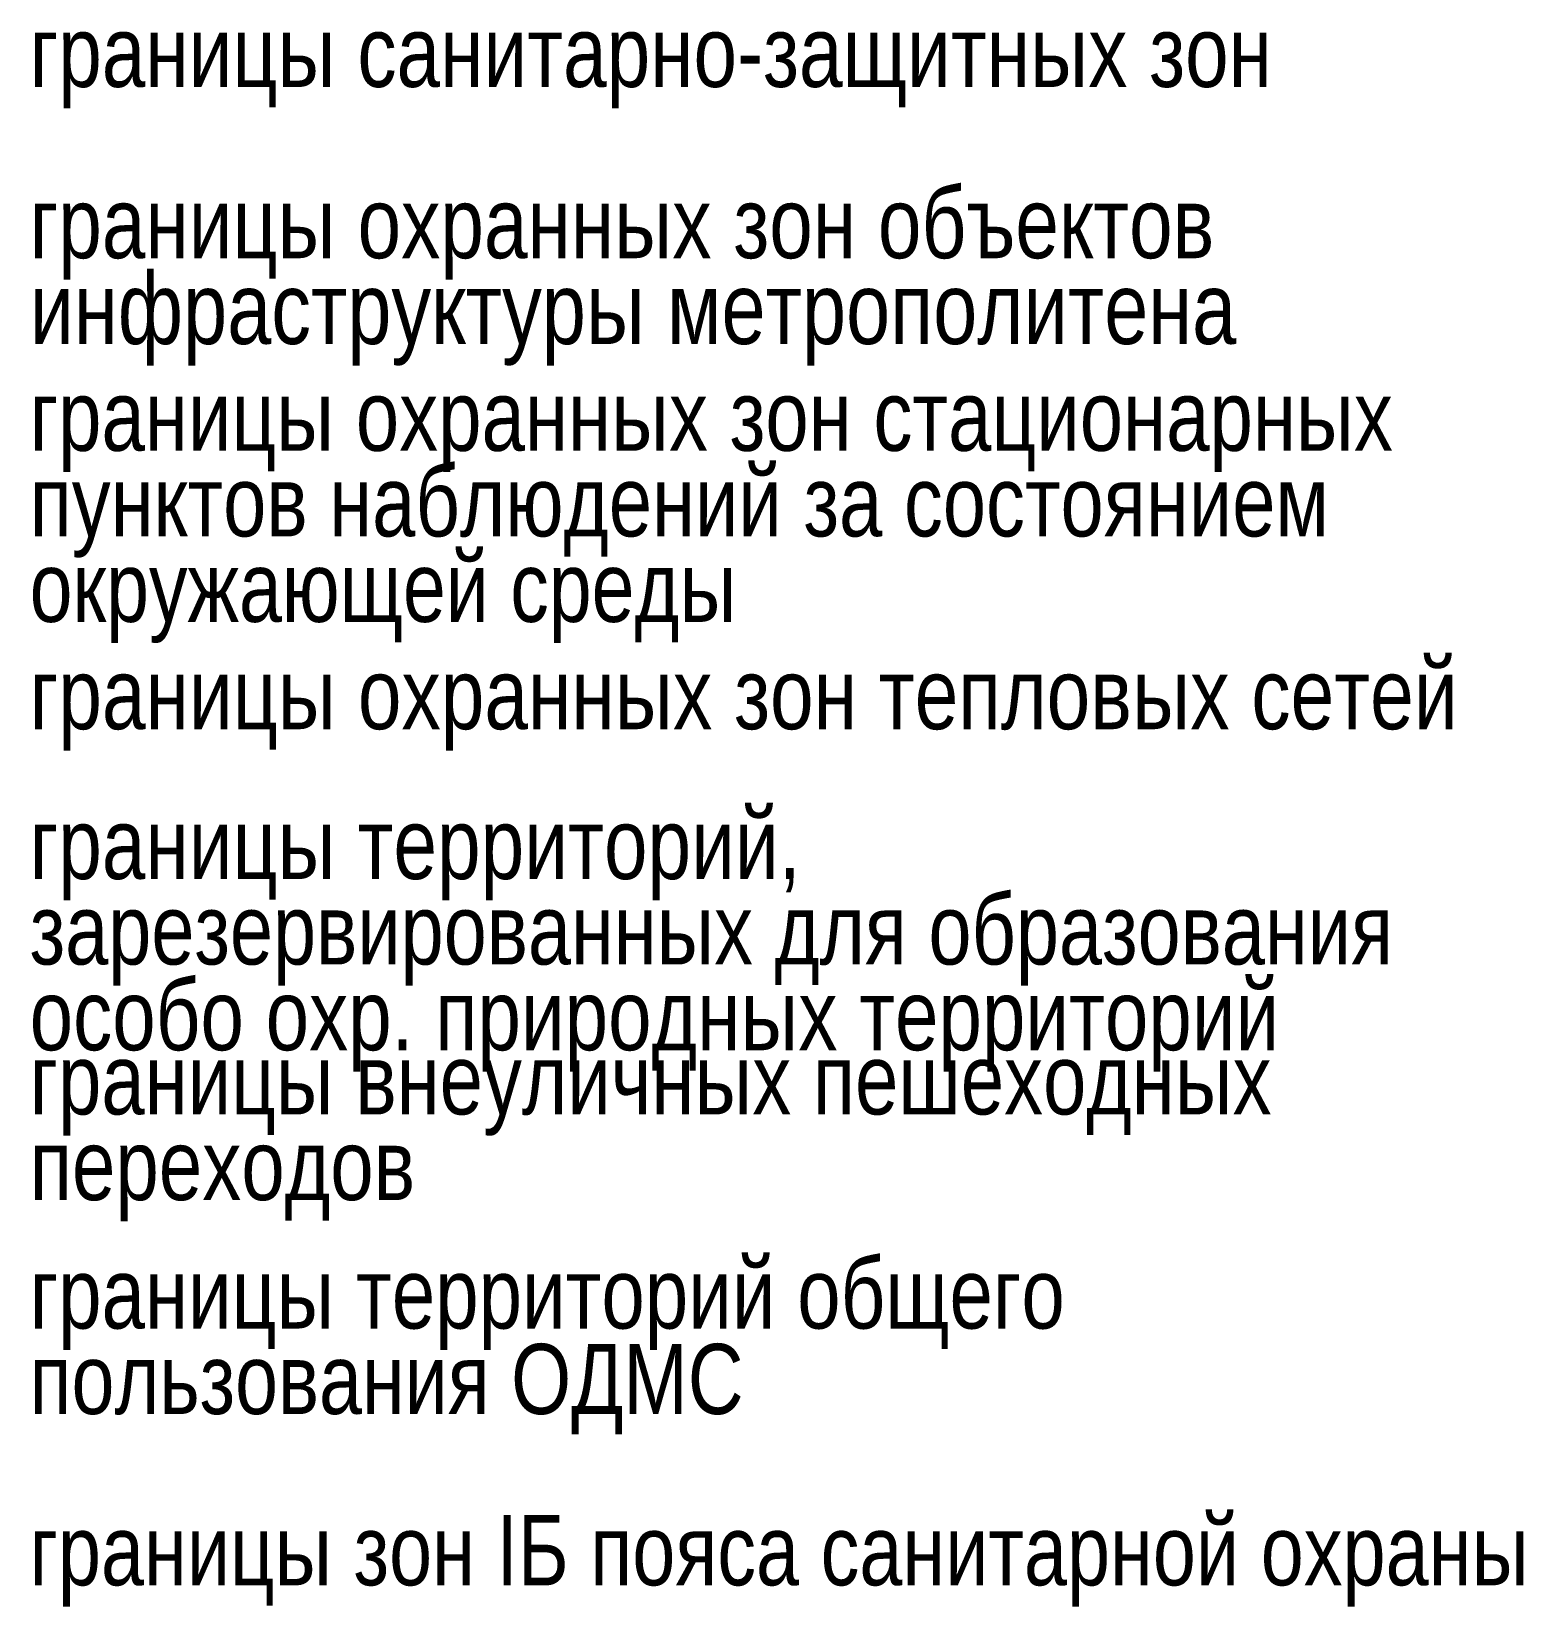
# Model space of a CAD drawing. Extents: x -2918 to -212, y 225 to 5715.
# Drawn here: x -345.59 to -300.85, y 930.53 to 977.79 of the extents above; entities that cross this region are included whole.
import ezdxf

# ---------------------------------------------------------------- set-up
doc = ezdxf.new("R2010")
doc.units = 0
doc.layers.get('0').update_dxf_attribs({"linetype": 'CONTINUOUS'})
doc.styles.add('STYLE-ARIAL_NARROW', font='ARIALN.TTF')

# ---------------------------------------------------------------- blocks, each defined once
blk = doc.blocks.new('УСЛ__ОБОЗНАЧЕНИЯ_ГЕО_2')
at = {"color": 18, "linetype": 'CONTINUOUS', "style": 'STYLE-ARIAL_NARROW'}
for s, height, width, p in [('границы санитарно-защитных зон', 2.12734, 0.964278, (129.881, -55.936)), ('границы охранных зон объектов ', 2.12803, 0.964396, (129.881, -61.075)), ('инфраструктуры метрополитена', 2.14658, 0.967585, (129.881, -63.65)), ('границы охранных зон стационарных ', 2.11995, 0.962991, (129.881, -66.854)), ('пунктов наблюдений за состоянием ', 2.11525, 0.962168, (129.881, -69.422)), ('окружающей среды', 2.10124, 0.959694, (129.881, -71.988)), ('границы охранных зон тепловых сетей', 2.12965, 0.964678, (129.881, -75.208)), ('границы территорий, ', 2.12808, 0.964405, (129.881, -79.704)), ('зарезервированных для образования ', 2.11054, 0.96134, (129.881, -82.268)), ('особо охр. природных территорий', 2.12353, 0.963614, (129.881, -84.841)), ('границы внеуличных пешеходных ', 2.11773, 0.962602, (129.881, -86.767)), ('переходов', 2.1222, 0.963376, (129.881, -89.338)), ('границы территорий общего ', 2.12133, 0.963232, (129.881, -93.192)), ('пользования ОДМС', 2.10527, 0.960408, (129.881, -95.757)), ('границы зон IБ пояса санитарной охраны', 2.10957, 0.961168, (129.881, -100.897))]:
    blk.add_text(s, height=height, dxfattribs=dict(at, width=width)).set_placement(p)

msp = doc.modelspace()

# ---------------------------------------------------------------- block references
msp.add_blockref('УСЛ__ОБОЗНАЧЕНИЯ_ГЕО_2', (-475.527, 1032.066))

doc.saveas('drawing.dxf')
